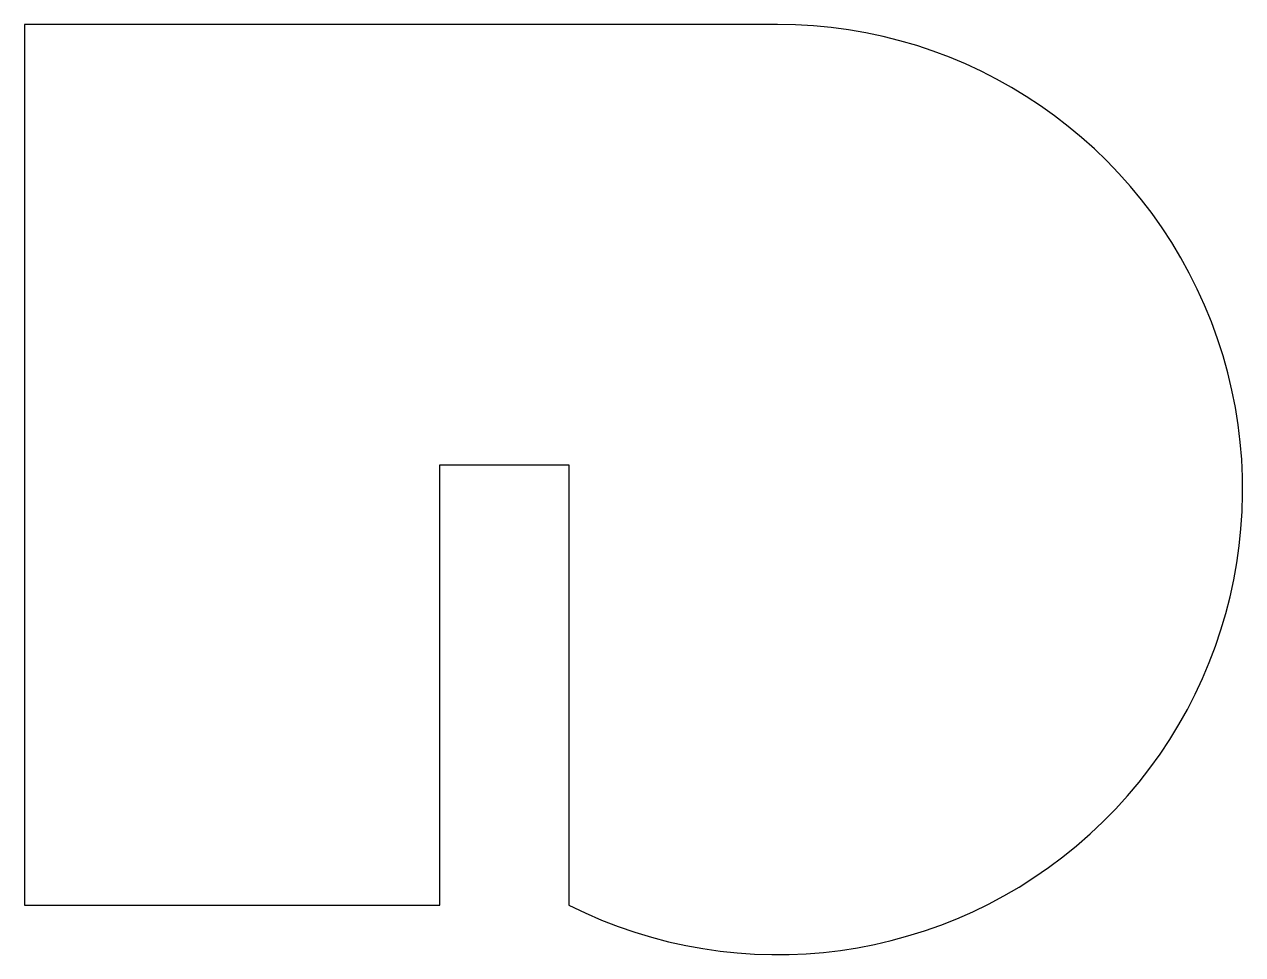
# Model space of a CAD drawing. Header units: millimetres. Extents: x -14 to 27.5, y -16.7 to 15.
import ezdxf

# ---------------------------------------------------------------- set-up
doc = ezdxf.new("R2010")
doc.units = ezdxf.units.MM

msp = doc.modelspace()

# ---------------------------------------------------------------- linework, layer by layer
msp.add_lwpolyline([(0.15, -15), (0.15, 0), (4.55, 0), (4.55, -15, 1.264617), (11.658, 15), (-14, 15), (-14, -15)], format="xyb", close=True)

doc.saveas('drawing.dxf')
